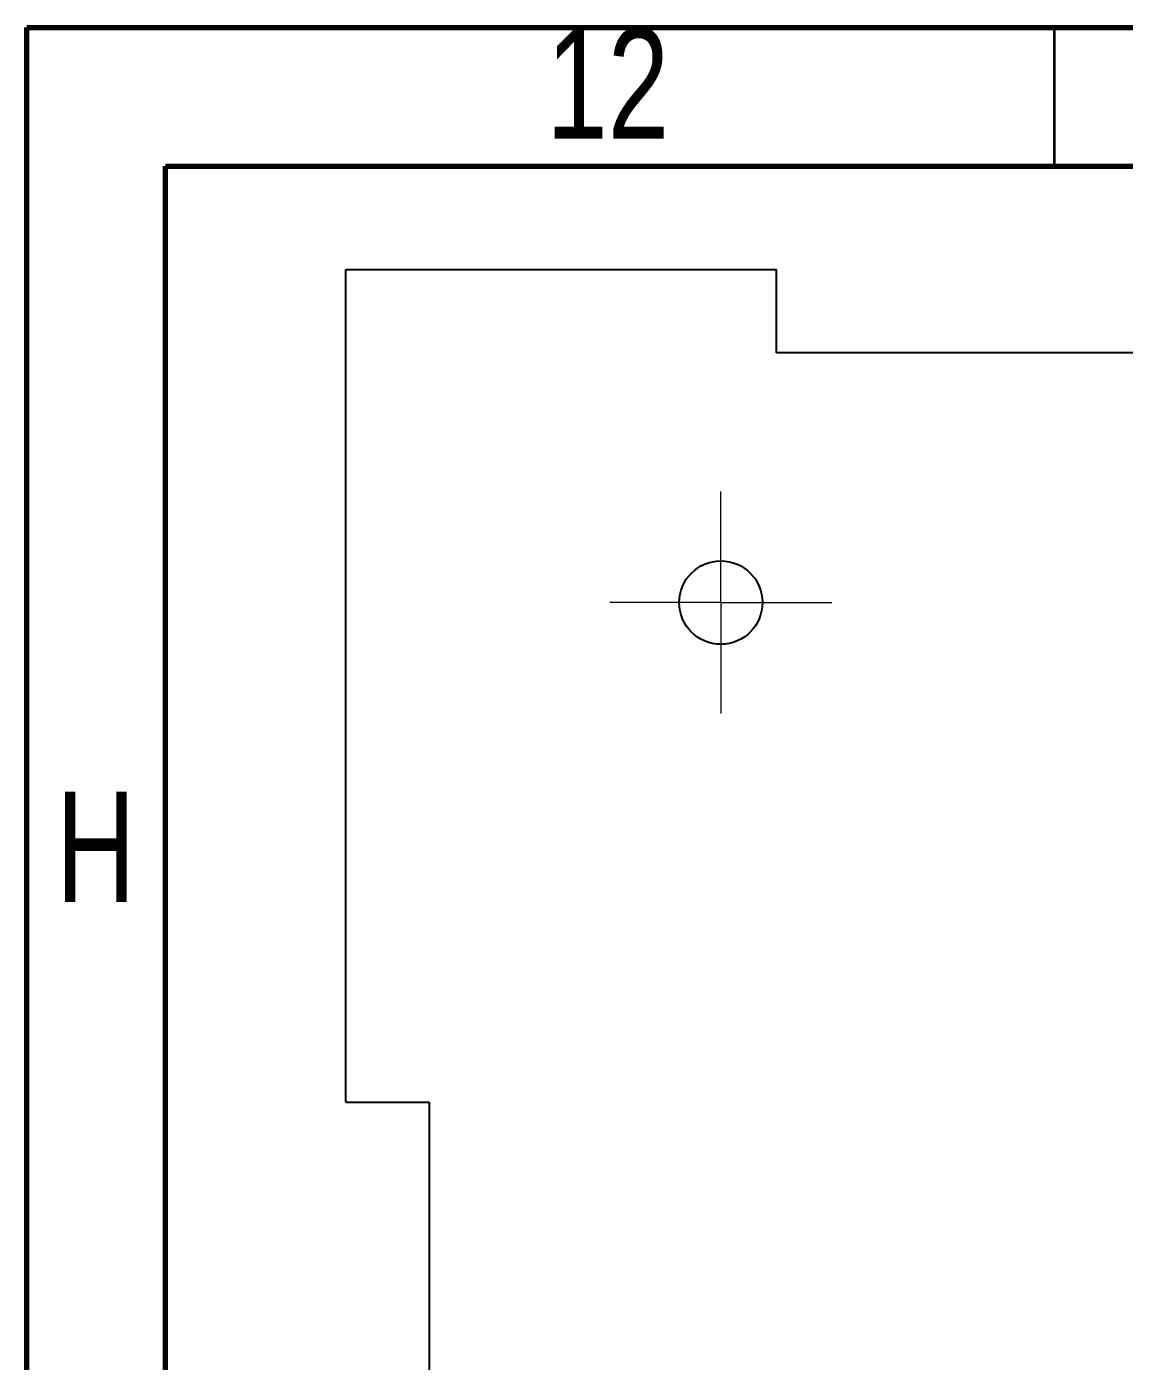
# Model space of a CAD drawing. Header units: millimetres. Extents: x 15 to 589, y 5 to 415.
# Drawn here: x 15 to 54.52, y 366.96 to 415.03 of the extents above; entities that cross this region are included whole.
import ezdxf

# ---------------------------------------------------------------- set-up
doc = ezdxf.new("R2010")
doc.units = ezdxf.units.MM
doc.styles.add('SLDTEXTSTYLE0', font='TXT', dxfattribs={"width": 0.75})

# ---------------------------------------------------------------- blocks, each defined once
blk = doc.blocks.new('SW_CENTERMARKSYMBOL_8')
at = {"color": 0, "linetype": 'Continuous', "lineweight": 0}
for p, q in [((0, 2.5), (0, 4)), ((0, 0), (0, 2.5)), ((-2.5, 0), (-4, 0)), ((0, 0), (-2.5, 0)), ((0, 0), (0, -2.5)), ((0, 0), (2.5, 0)), ((2.5, 0), (4, 0)), ((0, -2.5), (0, -4))]:
    blk.add_line(p, q, dxfattribs=at)

msp = doc.modelspace()

# ---------------------------------------------------------------- linework, layer by layer
at = {"color": 7, "linetype": 'Continuous', "lineweight": 70}
for p, q in [((15, 5), (15, 415)), ((15, 415), (589, 415)), ((20, 10), (20, 410)), ((20, 410), (584, 410))]:
    msp.add_line(p, q, dxfattribs=at)
at = {"color": 7, "linetype": 'Continuous', "lineweight": 35}
msp.add_line((52, 410), (52, 415), dxfattribs=at)
at = {"color": 7, "linetype": 'Continuous', "lineweight": 25}
for p, q in [((26.492, 406.284), (41.992, 406.284)), ((26.492, 376.284), (26.492, 406.284)), ((41.992, 403.284), (41.992, 406.284)), ((55.992, 403.284), (41.992, 403.284)), ((26.492, 376.284), (29.492, 376.284)), ((29.492, 376.284), (29.492, 356.284))]:
    msp.add_line(p, q, dxfattribs=at)
msp.add_circle((39.992, 394.284), 1.5, dxfattribs=at)

# ---------------------------------------------------------------- block references
at = {"color": 7, "linetype": 'Continuous', "lineweight": 0}
msp.add_blockref('SW_CENTERMARKSYMBOL_8', (39.992, 394.284), dxfattribs=at)

# ---------------------------------------------------------------- texts
at = {"color": 7, "linetype": 'Continuous', "lineweight": 0, "attachment_point": 2, "style": 'SLDTEXTSTYLE0'}
for s, insert, char_height in [('12', (35.92, 414.968), 3.9688), ('H', (17.49, 387.468), 3.969)]:
    msp.add_mtext(s, dxfattribs=dict(at, insert=insert, char_height=char_height))

doc.saveas('drawing.dxf')
